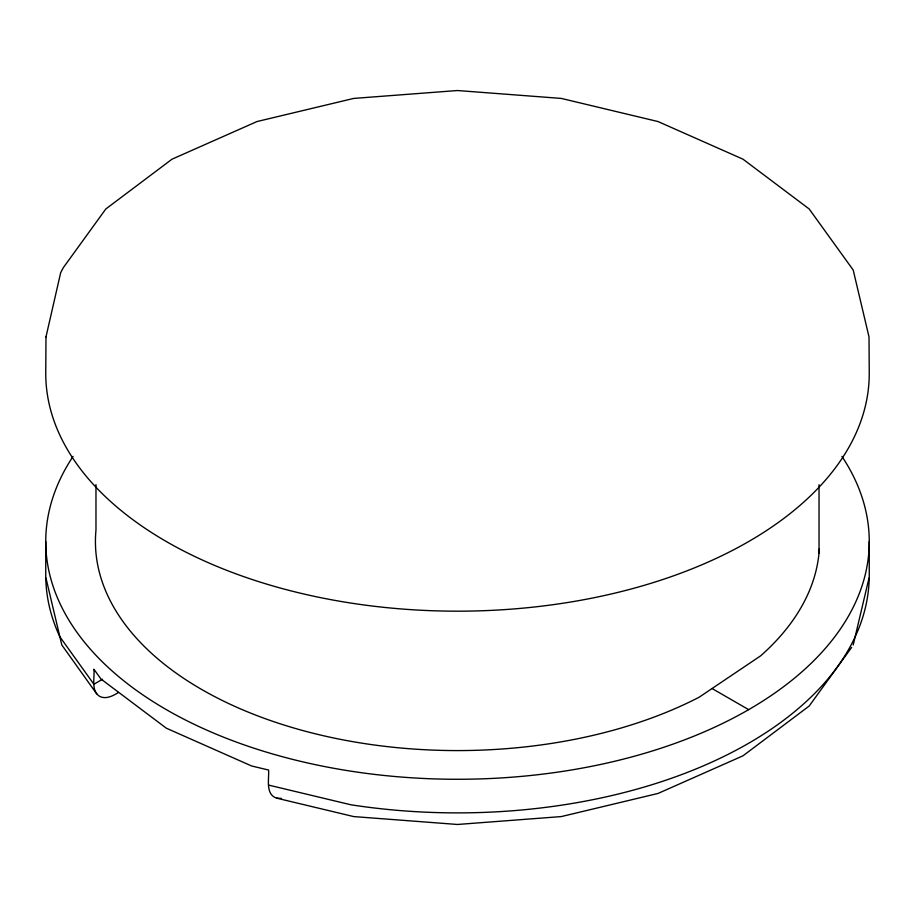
<?xml version="1.0" encoding="UTF-8"?>
<svg xmlns="http://www.w3.org/2000/svg" width="915" height="915" viewBox="0 0 915 915"><rect width="100%" height="100%" fill="white"/><g stroke="black" fill="none" stroke-linecap="round" stroke-linejoin="round"><path stroke-width="1.37" d="M869.01 578.097L853.203 644.961M851.671 647.351L809.169 706.037L742.969 755.824L658.011 793.454L561.284 816.58L457.5 824.472L353.716 816.58L276.73 798.177C265.098 794.529 269.262 778.734 268.587 770.041L251.625 765.981L166.347 728.203L100.913 678.976L93.89 669.185C94.885 677.775 90.608 691.042 99.987 696.567C106.312 699.46 113.094 695.812 118.435 692.483M102.549 679.239L93.89 684.237L59.784 636.691A411.75 237.717 0 0 1 45.75 575.169L45.75 541.554M281.443 798.383L276.73 798.177M268.587 785.093L350.937 804.788A411.75 237.717 0 0 0 869.25 575.169L869.25 541.554M712.064 688.526L748.653 709.64M96.681 693.833L61.797 644.961L45.99 578.097M819.028 484.744L819.028 552.98M95.972 484.618L95.972 530.117A362.066 209.032 0 0 0 300.852 730.01A362.066 209.032 0 0 0 699.129 697.219L760.685 655.815A362.066 209.032 0 0 0 819.348 548.817M841.926 456.391A411.75 237.717 0 0 1 457.5 779.271A411.75 237.717 0 0 1 73.074 456.391M45.99 336.903L45.75 373.446A411.75 237.717 0 0 0 457.5 611.174A411.75 237.717 0 0 0 869.25 373.446L869.01 336.903L853.203 270.039L809.169 208.963L742.969 159.176L658.011 121.546L561.284 98.42L457.5 90.528L353.716 98.42L256.989 121.546L172.031 159.176L105.831 208.963L63.329 267.649L60.687 272.647L45.99 336.903"/></g></svg>
